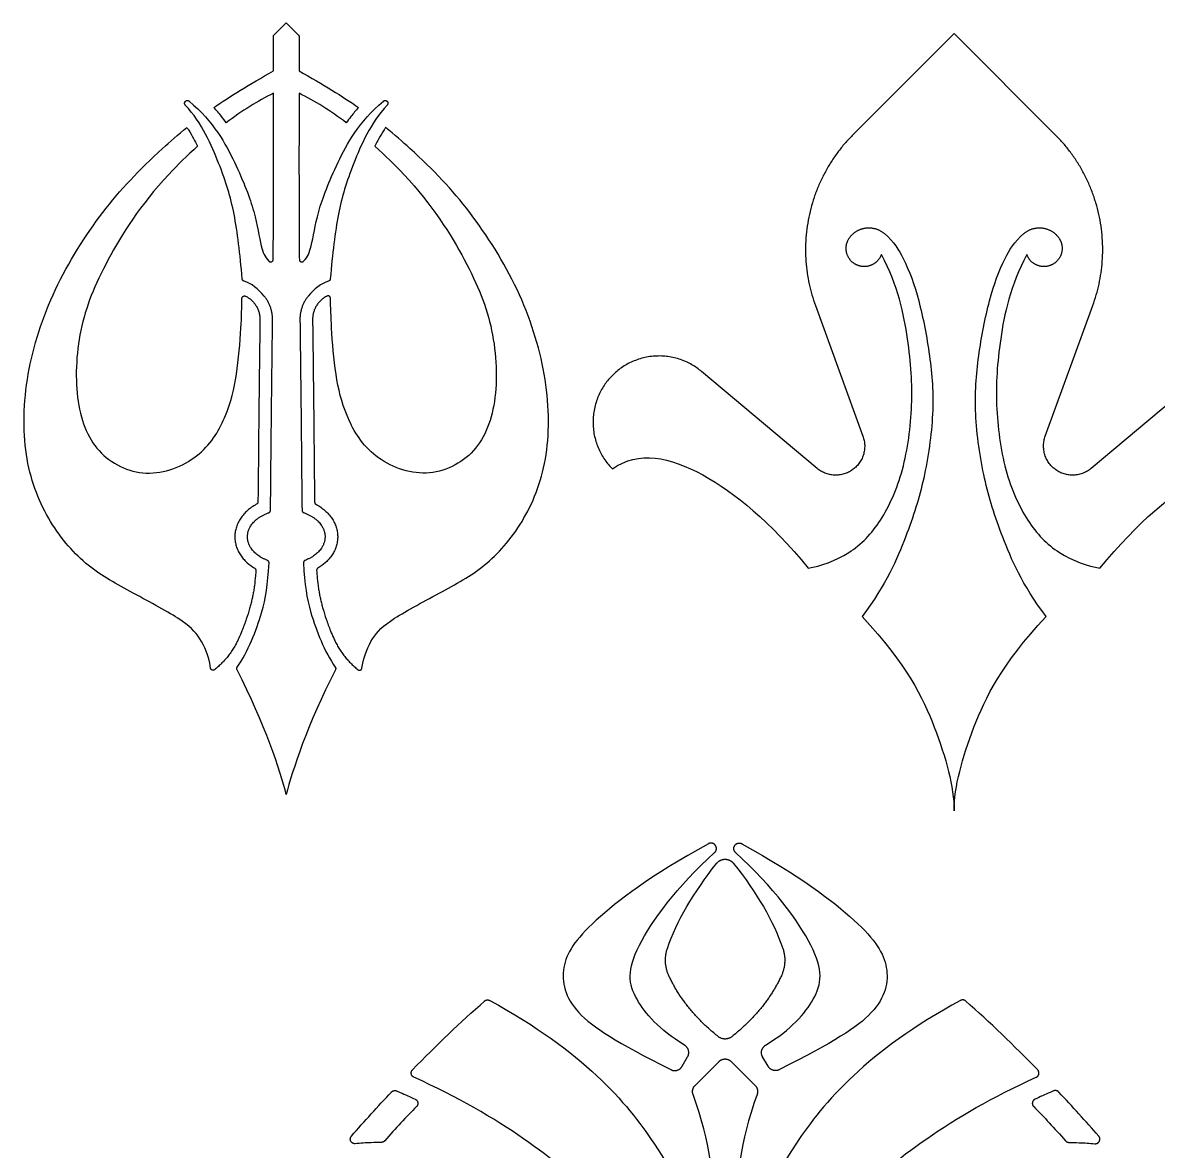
# Model space of a CAD drawing. Header units: millimetres. Extents: x -135 to 7155, y -215 to 2165.
# Drawn here: x -62.6 to 6.7, y -31.4 to 37.5 of the extents above; entities that cross this region are included whole.
import ezdxf

# ---------------------------------------------------------------- set-up
doc = ezdxf.new("R2010")
doc.units = ezdxf.units.MM
doc.header["$MEASUREMENT"] = 0
doc.layers.add('Default', color=18, linetype='Continuous')

msp = doc.modelspace()

# ---------------------------------------------------------------- linework, layer by layer
at = {"layer": 'Default', "color": 5}
for p, q in [((-47.25, 36.794), (-46.514, 37.53)), ((-46.514, 37.53), (-45.777, 36.794)), ((-5.73, 36.873), (-11.889, 30.714)), ((0.429, 30.714), (-5.73, 36.873)), ((-47.295, 36.581), (-47.295, 36.686)), ((-45.733, 36.686), (-45.733, 36.581)), ((-14.204, 20.271), (-11.298, 12.286)), ((-0.162, 12.286), (2.744, 20.271)), ((-14.099, 10.324), (-21.152, 16.242)), ((9.692, 16.242), (2.639, 10.324)), ((-22.339, -26.172), (-22.007, -25.597)), ((-17.092, -26.172), (-17.423, -25.597)), ((-21.548, -27.34), (-20.087, -25.879)), ((-19.343, -25.879), (-17.882, -27.34)), ((-39.773, -27.675), (-39.557, -27.769)), ((0.343, -27.675), (0.127, -27.769))]:
    msp.add_line(p, q, dxfattribs=at)
for points, weights in [([(-47.295, 36.686), (-47.295, 36.749), (-47.25, 36.794)], [1, 0.923874322638, 1]), ([(-45.777, 36.794), (-45.733, 36.749), (-45.733, 36.686)], [1, 0.923874322638, 1]), ([(-11.889, 30.714), (-16.373, 26.23), (-14.204, 20.271)], [1, 0.843390749899, 1]), ([(2.744, 20.271), (4.913, 26.23), (0.429, 30.714)], [1, 0.843390749899, 1]), ([(-49.094, 21.756), (-49.194, 21.786), (-49.203, 21.89)], [1, 0.824833082238, 1]), ([(-43.824, 21.89), (-43.833, 21.786), (-43.933, 21.756)], [1, 0.824833082238, 1]), ([(-48.997, 20.839), (-48.11, 20.397), (-48.122, 19.406)], [1, 0.847203815714, 1]), ([(-47.35, 19.397), (-47.34, 20.215), (-47.862, 20.845)], [1, 0.938806398254, 1]), ([(-45.166, 20.845), (-45.687, 20.215), (-45.678, 19.397)], [1, 0.938806398254, 1]), ([(-44.03, 20.839), (-44.917, 20.397), (-44.906, 19.406)], [1, 0.847203815714, 1]), ([(-48.244, 8.268), (-48.246, 8.178), (-48.325, 8.136)], [1, 0.861438497473, 1]), ([(-47.581, 7.621), (-47.481, 7.656), (-47.479, 7.763)], [1, 0.820186707891, 1]), ([(-45.548, 7.763), (-45.547, 7.656), (-45.446, 7.621)], [1, 0.820186707891, 1]), ([(-44.783, 8.268), (-44.782, 8.178), (-44.703, 8.136)], [1, 0.861438497473, 1]), ([(-48.442, 4.232), (-48.361, 4.184), (-48.368, 4.09)], [1, 0.850692913397, 1]), ([(-47.566, 4.561), (-47.56, 4.671), (-47.663, 4.71)], [1, 0.809923890746, 1]), ([(-45.364, 4.71), (-45.467, 4.671), (-45.462, 4.561)], [1, 0.809923890746, 1]), ([(-44.585, 4.232), (-44.666, 4.184), (-44.66, 4.09)], [1, 0.850692913397, 1]), ([(-49.411, -0.044), (-49.921, -1.179), (-50.887, -1.963)], [1, 0.972914866862, 1]), ([(-43.617, -0.044), (-43.107, -1.179), (-42.141, -1.963)], [1, 0.972914866862, 1]), ([(-49.517, -1.962), (-49.559, -1.881), (-49.506, -1.806)], [1, 0.857099860509, 1]), ([(-43.521, -1.806), (-43.469, -1.881), (-43.51, -1.962)], [1, 0.857099860509, 1]), ([(-23.15, -20.642), (-23.525, -19.829), (-23.24, -18.98)], [1, 0.929433379012, 1]), ([(-16.19, -18.98), (-15.905, -19.829), (-16.28, -20.642)], [1, 0.929433379012, 1]), ([(-34.406, -22.188), (-34.258, -22.06), (-34.087, -22.153)], [1, 0.820472718729, 1]), ([(-5.025, -22.188), (-5.172, -22.06), (-5.343, -22.153)], [1, 0.820472718729, 1]), ([(-22.007, -25.597), (-21.751, -25.155), (-22.187, -24.886)], [1, 0.717074103745, 1]), ([(-19.293, -24.358), (-19.715, -24.697), (-20.137, -24.358)], [1, 0.779816208559, 1]), ([(-17.423, -25.597), (-17.679, -25.155), (-17.244, -24.886)], [1, 0.717074103745, 1]), ([(-23.034, -26.377), (-22.589, -26.605), (-22.339, -26.172)], [1, 0.725093789619, 1]), ([(-20.087, -25.879), (-19.715, -25.507), (-19.343, -25.879)], [1, 0.707106781186, 1]), ([(-16.397, -26.377), (-16.842, -26.605), (-17.092, -26.172)], [1, 0.725093789619, 1]), ([(-40.09, -27.741), (-39.954, -27.596), (-39.773, -27.675)], [1, 0.817182704457, 1]), ([(-21.671, -27.891), (-21.785, -27.576), (-21.548, -27.34)], [1, 0.843690128193, 1]), ([(-17.882, -27.34), (-17.645, -27.576), (-17.76, -27.891)], [1, 0.843690128193, 1]), ([(0.659, -27.741), (0.524, -27.596), (0.343, -27.675)], [1, 0.817182704457, 1]), ([(-40.498, -30.718), (-40.58, -30.812), (-40.704, -30.814)], [1, 0.914250265355, 1]), ([(1.068, -30.718), (1.149, -30.812), (1.274, -30.814)], [1, 0.914250265355, 1])]:
    msp.add_rational_spline(points, weights, degree=2, dxfattribs=at)
for points, degree in [([(-47.294, 34.585), (-47.294, 35.21), (-47.295, 35.874), (-47.295, 36.581)], 3), ([(-45.733, 36.581), (-45.733, 35.874), (-45.733, 35.21), (-45.733, 34.585)], 3), ([(-50.929, 32.356), (-49.954, 33.03), (-48.777, 33.764), (-47.294, 34.585)], 3), ([(-45.733, 34.585), (-44.251, 33.764), (-43.073, 33.03), (-42.098, 32.356)], 3), ([(-47.294, 33.224), (-48.253, 32.758), (-49.234, 32.134), (-50.179, 31.427)], 3), ([(-42.849, 31.427), (-43.794, 32.134), (-44.774, 32.758), (-45.734, 33.224)], 3), ([(-14.638, 4.243), (-13.908, 4.343), (-11.994, 5.041), (-10.161, 6.974), (-8.742, 10.079), (-8.197, 14.251), (-8.435, 17.996), (-9.148, 21.457), (-10.171, 23.38)], 3), ([(-1.289, 23.38), (-2.312, 21.457), (-3.025, 17.996), (-3.263, 14.251), (-2.718, 10.079), (-1.299, 6.974), (0.535, 5.041), (2.448, 4.343), (3.178, 4.243)], 3), ([(-47.862, 20.845), (-48.211, 21.266), (-48.652, 21.626), (-49.094, 21.756)], 3), ([(-43.933, 21.756), (-44.375, 21.626), (-44.817, 21.266), (-45.166, 20.845)], 3), ([(-11.348, 1.289), (-8.58, -1.709), (-6.729, -5.545), (-5.73, -9.113), (-5.73, -10.572)], 3), ([(-5.73, -10.572), (-5.73, -9.113), (-4.731, -5.545), (-2.88, -1.709), (-0.112, 1.289)], 3), ([(-46.514, -9.573), (-46.874, -8.139), (-47.825, -5.284), (-49.517, -1.962)], 3), ([(-43.51, -1.962), (-45.203, -5.284), (-46.154, -8.139), (-46.514, -9.573)], 3), ([(-23.24, -18.98), (-22.667, -17.272), (-21.662, -15.608), (-20.232, -13.786)], 3), ([(-19.198, -13.786), (-17.768, -15.608), (-16.764, -17.272), (-16.19, -18.98)], 3), ([(-20.137, -24.358), (-22.202, -22.701), (-23.15, -20.642)], 2), ([(-16.28, -20.642), (-17.229, -22.701), (-19.293, -24.358)], 2), ([(-38.803, -26.391), (-37.354, -24.899), (-35.877, -23.476), (-34.406, -22.188)], 3), ([(-0.627, -26.391), (-2.076, -24.899), (-3.553, -23.476), (-5.025, -22.188)], 3), ([(-42.532, -30.432), (-41.735, -29.527), (-40.919, -28.626), (-40.09, -27.741)], 3), ([(-39.557, -27.769), (-39.249, -27.903), (-38.943, -28.041), (-38.638, -28.182)], 3), ([(0.127, -27.769), (-0.181, -27.903), (-0.487, -28.041), (-0.792, -28.182)], 3), ([(3.102, -30.432), (2.305, -29.527), (1.488, -28.626), (0.659, -27.741)], 3), ([(-38.558, -28.635), (-39.181, -29.257), (-39.834, -29.959), (-40.498, -30.718)], 3), ([(-0.872, -28.635), (-0.249, -29.257), (0.404, -29.959), (1.068, -30.718)], 3)]:
    msp.add_open_spline(points, degree=degree, dxfattribs=at)
for points, weights, knots in [([(-52.677, 32.501), (-52.784, 32.617), (-52.675, 32.731), (-52.566, 32.846), (-52.446, 32.744)], [1, 0.728712864251, 1, 0.728712864251, 1], [5372.393451, 5372.393451, 5372.393451, 5373.641082, 5373.641082, 5374.888714, 5374.888714, 5374.888714]), ([(-40.582, 32.744), (-40.461, 32.846), (-40.352, 32.731), (-40.244, 32.617), (-40.351, 32.501)], [1, 0.728712864251, 1, 0.728712864251, 1], [5624.577832, 5624.577832, 5624.577832, 5625.825463, 5625.825463, 5627.073094, 5627.073094, 5627.073094]), ([(-12.124, 24.396), (-11.753, 24.921), (-11.116, 25), (-10.479, 25.08), (-9.991, 24.662)], [1, 0.914664585299, 1, 0.914664585299, 1], [9231.327406, 9231.327406, 9231.327406, 9236.602735, 9236.602735, 9241.878065, 9241.878065, 9241.878065]), ([(-1.469, 24.662), (-0.981, 25.08), (-0.344, 25), (0.293, 24.921), (0.664, 24.396)], [1, 0.914664585299, 1, 0.914664585299, 1], [9578.615841, 9578.615841, 9578.615841, 9583.891171, 9583.891171, 9589.166501, 9589.166501, 9589.166501]), ([(-10.171, 23.38), (-10.341, 22.905), (-10.811, 22.721), (-11.281, 22.537), (-11.729, 22.77), (-12.176, 23.003), (-12.295, 23.493), (-12.414, 23.984), (-12.124, 24.396)], [1, 0.910483004895, 1, 0.910483004895, 1, 0.910483004895, 1, 0.910483004895, 1], [9214.802851, 9214.802851, 9214.802851, 9218.93399, 9218.93399, 9223.065128, 9223.065128, 9227.196267, 9227.196267, 9231.327406, 9231.327406, 9231.327406]), ([(0.664, 24.396), (0.955, 23.984), (0.836, 23.493), (0.716, 23.003), (0.269, 22.77), (-0.179, 22.537), (-0.649, 22.721), (-1.119, 22.905), (-1.289, 23.38)], [1, 0.910483004895, 1, 0.910483004895, 1, 0.910483004895, 1, 0.910483004895, 1], [9589.166501, 9589.166501, 9589.166501, 9593.297639, 9593.297639, 9597.428778, 9597.428778, 9601.559917, 9601.559917, 9605.691055, 9605.691055, 9605.691055]), ([(-47.573, 22.972), (-47.501, 22.899), (-47.407, 22.938), (-47.313, 22.976), (-47.312, 23.077)], [1, 0.831915739443, 1, 0.831915739443, 1], [5430.022156, 5430.022156, 5430.022156, 5430.904524, 5430.904524, 5431.786892, 5431.786892, 5431.786892]), ([(-45.715, 23.077), (-45.715, 22.976), (-45.62, 22.938), (-45.526, 22.899), (-45.455, 22.972)], [1, 0.831915739444, 1, 0.831915739444, 1], [5567.679654, 5567.679654, 5567.679654, 5568.562021, 5568.562021, 5569.444389, 5569.444389, 5569.444389]), ([(-49.217, 20.704), (-49.216, 20.788), (-49.144, 20.832), (-49.072, 20.876), (-48.997, 20.839)], [1, 0.875131375784, 1, 0.875131375784, 1], [3839.886435, 3839.886435, 3839.886435, 3840.644069, 3840.644069, 3841.401702, 3841.401702, 3841.401702]), ([(-43.81, 20.704), (-43.811, 20.788), (-43.883, 20.832), (-43.955, 20.876), (-44.03, 20.839)], [1, 0.875131375783, 1, 0.875131375783, 1], [3839.886508, 3839.886508, 3839.886508, 3840.644142, 3840.644142, 3841.401775, 3841.401775, 3841.401775]), ([(-21.152, 16.242), (-24.111, 18.725), (-26.721, 15.877), (-29.33, 13.029), (-26.599, 10.297)], [1, 0.722363954511, 1, 0.722363954511, 1], [8996.722825, 8996.722825, 8996.722825, 9023.598504, 9023.598504, 9050.474182, 9050.474182, 9050.474182]), ([(-11.298, 12.286), (-10.833, 11.009), (-11.946, 10.23), (-13.059, 9.451), (-14.099, 10.324)], [1, 0.793352449236, 1, 0.793352449236, 1], [8936.36139, 8936.36139, 8936.36139, 8946.467757, 8946.467757, 8956.574124, 8956.574124, 8956.574124]), ([(2.639, 10.324), (1.599, 9.451), (0.486, 10.23), (-0.627, 11.009), (-0.162, 12.286)], [1, 0.793352449236, 1, 0.793352449236, 1], [9863.919783, 9863.919783, 9863.919783, 9874.026149, 9874.026149, 9884.132516, 9884.132516, 9884.132516]), ([(-47.663, 4.71), (-48.882, 5.181), (-48.882, 6.151), (-48.882, 7.164), (-47.581, 7.621)], [0.87034733541, 0.803960888368, 1, 0.796876673175, 0.875488007655], [5959.295271, 5959.295271, 5959.295271, 5960.346636, 5960.346636, 5961.435994, 5961.435994, 5961.435994]), ([(-45.446, 7.621), (-44.145, 7.164), (-44.145, 6.151), (-44.145, 5.181), (-45.364, 4.71)], [0.875488007655, 0.796876673175, 1, 0.803960935107, 0.870347303755], [5733.919778, 5733.919778, 5733.919778, 5735.009136, 5735.009136, 5736.0605, 5736.0605, 5736.0605]), ([(-50.887, -1.963), (-50.955, -2.019), (-51.038, -1.987), (-51.12, -1.954), (-51.133, -1.867)], [1, 0.86458932904, 1, 0.86458932904, 1], [3411.925472, 3411.925472, 3411.925472, 3412.715168, 3412.715168, 3413.504864, 3413.504864, 3413.504864]), ([(-42.141, -1.963), (-42.072, -2.019), (-41.989, -1.987), (-41.907, -1.954), (-41.894, -1.867)], [1, 0.86458932904, 1, 0.86458932904, 1], [3411.925535, 3411.925535, 3411.925535, 3412.715231, 3412.715231, 3413.504926, 3413.504926, 3413.504926]), ([(-20.355, -13.126), (-20.135, -12.927), (-20.308, -12.686), (-20.48, -12.445), (-20.739, -12.588)], [1, 0.746960720602, 1, 0.746960720602, 1], [711.319408, 711.319408, 711.319408, 712.69939, 712.69939, 714.079372, 714.079372, 714.079372]), ([(-19.075, -13.126), (-19.295, -12.927), (-19.122, -12.686), (-18.95, -12.445), (-18.691, -12.588)], [1, 0.746960720603, 1, 0.746960720603, 1], [711.319408, 711.319408, 711.319408, 712.69939, 712.69939, 714.079372, 714.079372, 714.079372]), ([(-20.232, -13.786), (-20.035, -13.534), (-19.715, -13.534), (-19.396, -13.534), (-19.198, -13.786)], [1, 0.899244901751, 1, 0.899244901751, 1], [290.276855, 290.276855, 290.276855, 291.972819, 291.972819, 293.668784, 293.668784, 293.668784]), ([(-38.716, -26.843), (-38.849, -26.783), (-38.877, -26.64), (-38.905, -26.496), (-38.803, -26.391)], [1, 0.886745892081, 1, 0.886745892081, 1], [984.930523, 984.930523, 984.930523, 985.699385, 985.699385, 986.468248, 986.468248, 986.468248]), ([(-0.714, -26.843), (-0.581, -26.783), (-0.553, -26.64), (-0.525, -26.496), (-0.627, -26.391)], [1, 0.886745892081, 1, 0.886745892081, 1], [984.930523, 984.930523, 984.930523, 985.699385, 985.699385, 986.468248, 986.468248, 986.468248]), ([(-38.638, -28.182), (-38.506, -28.243), (-38.48, -28.387), (-38.455, -28.532), (-38.558, -28.635)], [1, 0.886637435323, 1, 0.886637435323, 1], [-1543.979784, -1543.979784, -1543.979784, -1543.210547, -1543.210547, -1542.441309, -1542.441309, -1542.441309]), ([(-0.792, -28.182), (-0.925, -28.243), (-0.95, -28.387), (-0.976, -28.532), (-0.872, -28.635)], [1, 0.886637435323, 1, 0.886637435323, 1], [-1543.979784, -1543.979784, -1543.979784, -1543.210547, -1543.210547, -1542.441309, -1542.441309, -1542.441309]), ([(-42.298, -30.897), (-42.487, -30.913), (-42.572, -30.744), (-42.658, -30.574), (-42.532, -30.432)], [1, 0.828366744514, 1, 0.828366744514, 1], [-1528.240929, -1528.240929, -1528.240929, -1527.289553, -1527.289553, -1526.338176, -1526.338176, -1526.338176]), ([(2.868, -30.897), (3.057, -30.913), (3.142, -30.744), (3.228, -30.574), (3.102, -30.432)], [1, 0.828366744514, 1, 0.828366744514, 1], [-1528.240929, -1528.240929, -1528.240929, -1527.289553, -1527.289553, -1526.338176, -1526.338176, -1526.338176])]:
    msp.add_rational_spline(points, weights, degree=2, knots=knots, dxfattribs=at)
for points, knots in [([(-52.446, 32.744), (-50.934, 31.473), (-49.443, 28.696), (-48.367, 25.882), (-48.085, 23.871), (-47.833, 23.234), (-47.573, 22.972)], [5374.888714, 5374.888714, 5374.888714, 5374.888714, 5388.690194, 5403.554218, 5418.418242, 5430.022156, 5430.022156, 5430.022156, 5430.022156]), ([(-47.312, 23.077), (-47.309, 23.389), (-47.288, 26.321), (-47.292, 28.951), (-47.294, 33.224)], [5431.786892, 5431.786892, 5431.786892, 5431.786892, 5435.427893, 5466.336113, 5466.336113, 5466.336113, 5466.336113]), ([(-45.734, 33.224), (-45.736, 28.951), (-45.74, 26.321), (-45.718, 23.389), (-45.715, 23.077)], [5533.130432, 5533.130432, 5533.130432, 5533.130432, 5564.038653, 5567.679654, 5567.679654, 5567.679654, 5567.679654]), ([(-45.455, 22.972), (-45.195, 23.234), (-44.943, 23.871), (-44.66, 25.882), (-43.584, 28.696), (-42.093, 31.473), (-40.582, 32.744)], [5569.444389, 5569.444389, 5569.444389, 5569.444389, 5581.048304, 5595.912328, 5610.776351, 5624.577832, 5624.577832, 5624.577832, 5624.577832]), ([(-49.203, 21.89), (-49.331, 23.43), (-49.659, 26.12), (-50.413, 28.537), (-51.658, 31.402), (-52.677, 32.501)], [5329.721119, 5329.721119, 5329.721119, 5329.721119, 5344.185887, 5358.987827, 5372.393451, 5372.393451, 5372.393451, 5372.393451]), ([(-50.179, 31.427), (-50.27, 31.555), (-50.509, 31.873), (-50.767, 32.177), (-50.929, 32.356)], [5474.657036, 5474.657036, 5474.657036, 5474.657036, 5476.969344, 5480.540564, 5480.540564, 5480.540564, 5480.540564]), ([(-40.351, 32.501), (-41.37, 31.402), (-42.614, 28.537), (-43.369, 26.12), (-43.697, 23.43), (-43.824, 21.89)], [5627.073094, 5627.073094, 5627.073094, 5627.073094, 5640.478719, 5655.280659, 5669.745427, 5669.745427, 5669.745427, 5669.745427]), ([(-42.098, 32.356), (-42.261, 32.177), (-42.518, 31.873), (-42.757, 31.555), (-42.849, 31.427)], [5518.925992, 5518.925992, 5518.925992, 5518.925992, 5522.497212, 5524.809516, 5524.809516, 5524.809516, 5524.809516]), ([(-51.133, -1.867), (-51.254, -1.051), (-51.811, 0.095), (-52.701, 1.022), (-56.192, 2.884), (-58.8, 4.312), (-61.186, 7.125), (-62.645, 10.979), (-62.533, 16.028), (-60.835, 21.322), (-57.762, 26.153), (-55.179, 28.9), (-53.133, 30.687), (-52.578, 31.131)], [3413.504864, 3413.504864, 3413.504864, 3413.504864, 3433.151108, 3454.819155, 3476.487203, 3498.15525, 3519.823298, 3541.491345, 3563.159393, 3584.82744, 3606.495487, 3628.163535, 3634.846034, 3634.846034, 3634.846034, 3634.846034]), ([(-52.578, 31.131), (-52.548, 31.085), (-52.405, 30.869), (-52.183, 30.492), (-52.007, 30.153), (-51.929, 29.993)], [3634.846034, 3634.846034, 3634.846034, 3634.846034, 3635.654912, 3638.675772, 3641.305772, 3641.305772, 3641.305772, 3641.305772]), ([(-41.894, -1.867), (-41.773, -1.051), (-41.217, 0.095), (-40.327, 1.022), (-36.835, 2.884), (-34.228, 4.312), (-31.841, 7.125), (-30.383, 10.979), (-30.495, 16.028), (-32.193, 21.322), (-35.266, 26.153), (-37.848, 28.9), (-39.894, 30.687), (-40.449, 31.131)], [3413.504926, 3413.504926, 3413.504926, 3413.504926, 3433.151171, 3454.819218, 3476.487265, 3498.155313, 3519.82336, 3541.491408, 3563.159455, 3584.827503, 3606.49555, 3628.163598, 3634.8461, 3634.8461, 3634.8461, 3634.8461]), ([(-40.449, 31.131), (-40.48, 31.085), (-40.622, 30.869), (-40.845, 30.492), (-41.021, 30.153), (-41.099, 29.993)], [3634.8461, 3634.8461, 3634.8461, 3634.8461, 3635.654978, 3638.675839, 3641.305836, 3641.305836, 3641.305836, 3641.305836]), ([(-51.929, 29.993), (-52.562, 29.427), (-55.101, 26.935), (-57.673, 22.844), (-59.295, 18.869), (-59.481, 14.164), (-58.115, 10.96), (-54.879, 9.562), (-51.514, 11.034), (-50.082, 13.595), (-49.501, 15.949), (-49.266, 18.839), (-49.224, 20.183), (-49.217, 20.704)], [3641.305772, 3641.305772, 3641.305772, 3641.305772, 3647.320512, 3666.96443, 3686.608348, 3706.252266, 3725.896184, 3745.540102, 3765.18402, 3784.827938, 3804.471856, 3824.115774, 3839.886435, 3839.886435, 3839.886435, 3839.886435]), ([(-41.099, 29.993), (-40.466, 29.427), (-37.926, 26.935), (-35.355, 22.844), (-33.732, 18.869), (-33.546, 14.164), (-34.913, 10.96), (-38.149, 9.562), (-41.513, 11.034), (-42.946, 13.595), (-43.527, 15.949), (-43.761, 18.839), (-43.804, 20.183), (-43.81, 20.704)], [3641.305836, 3641.305836, 3641.305836, 3641.305836, 3647.320585, 3666.964503, 3686.608421, 3706.252339, 3725.896257, 3745.540175, 3765.184093, 3784.828011, 3804.471929, 3824.115847, 3839.886508, 3839.886508, 3839.886508, 3839.886508]), ([(-9.991, 24.662), (-9.396, 24.153), (-8.654, 22.919), (-7.859, 20.729), (-7.16, 17.169), (-6.903, 13.787), (-7.522, 9.553), (-8.543, 6.374), (-9.873, 3.24), (-11.348, 1.289)], [9241.878065, 9241.878065, 9241.878065, 9241.878065, 9252.848579, 9269.266274, 9285.683968, 9302.101662, 9318.519356, 9334.93705, 9351.354745, 9351.354745, 9351.354745, 9351.354745]), ([(-0.112, 1.289), (-1.587, 3.24), (-2.917, 6.374), (-3.938, 9.553), (-4.557, 13.787), (-4.3, 17.169), (-3.601, 20.729), (-2.806, 22.919), (-2.064, 24.153), (-1.469, 24.662)], [9469.139162, 9469.139162, 9469.139162, 9469.139162, 9485.556856, 9501.97455, 9518.392244, 9534.809938, 9551.227633, 9567.645327, 9578.615841, 9578.615841, 9578.615841, 9578.615841]), ([(-48.122, 19.406), (-48.138, 18.01), (-48.16, 16.272), (-48.183, 14.281), (-48.193, 13.276), (-48.206, 11.873), (-48.222, 10.152), (-48.237, 8.84), (-48.244, 8.268)], [3850.118322, 3850.118322, 3850.118322, 3850.118322, 3870.745718, 3875.810239, 3879.538172, 3885.599888, 3896.530102, 3904.981803, 3904.981803, 3904.981803, 3904.981803]), ([(-47.479, 7.763), (-47.453, 9.503), (-47.426, 13.312), (-47.372, 17.533), (-47.35, 19.397)], [5962.349583, 5962.349583, 5962.349583, 5962.349583, 5988.195043, 6009.077456, 6009.077456, 6009.077456, 6009.077456]), ([(-45.678, 19.397), (-45.656, 17.533), (-45.601, 13.312), (-45.574, 9.503), (-45.548, 7.763)], [5686.278315, 5686.278315, 5686.278315, 5686.278315, 5707.160729, 5733.006189, 5733.006189, 5733.006189, 5733.006189]), ([(-44.906, 19.406), (-44.889, 18.01), (-44.867, 16.272), (-44.845, 14.281), (-44.834, 13.276), (-44.821, 11.873), (-44.805, 10.152), (-44.791, 8.84), (-44.783, 8.268)], [3850.118395, 3850.118395, 3850.118395, 3850.118395, 3870.745791, 3875.810312, 3879.538245, 3885.599961, 3896.530175, 3904.981876, 3904.981876, 3904.981876, 3904.981876]), ([(-26.599, 10.297), (-24.986, 11.435), (-21.268, 10.645), (-16.974, 7.072), (-14.638, 4.243)], [9050.474182, 9050.474182, 9050.474182, 9050.474182, 9083.776074, 9116.383754, 9116.383754, 9116.383754, 9116.383754]), ([(3.178, 4.243), (5.514, 7.072), (9.808, 10.645), (13.526, 11.435), (15.139, 10.297)], [9704.110152, 9704.110152, 9704.110152, 9704.110152, 9736.717832, 9770.019724, 9770.019724, 9770.019724, 9770.019724]), ([(-48.325, 8.136), (-48.383, 8.104), (-48.531, 8.019), (-48.76, 7.861), (-48.998, 7.653), (-49.208, 7.418), (-49.382, 7.162), (-49.516, 6.89), (-49.607, 6.609), (-49.653, 6.326), (-49.658, 6.048), (-49.624, 5.772), (-49.549, 5.499), (-49.433, 5.233), (-49.305, 5.023), (-49.157, 4.826), (-48.938, 4.585), (-48.682, 4.38), (-48.487, 4.258), (-48.442, 4.232)], [3353.866053, 3353.866053, 3353.866053, 3353.866053, 3354.845562, 3356.392898, 3357.964639, 3359.514057, 3361.03682, 3362.528408, 3363.983029, 3365.393563, 3366.742493, 3368.091528, 3369.483593, 3370.912037, 3372.371236, 3373.110985, 3374.550063, 3377.173764, 3377.943087, 3377.943087, 3377.943087, 3377.943087]), ([(-44.703, 8.136), (-44.644, 8.104), (-44.496, 8.019), (-44.268, 7.861), (-44.029, 7.653), (-43.819, 7.418), (-43.645, 7.162), (-43.511, 6.89), (-43.421, 6.609), (-43.374, 6.326), (-43.369, 6.048), (-43.404, 5.772), (-43.479, 5.499), (-43.594, 5.233), (-43.722, 5.023), (-43.87, 4.826), (-44.089, 4.585), (-44.346, 4.38), (-44.541, 4.258), (-44.585, 4.232)], [3353.866115, 3353.866115, 3353.866115, 3353.866115, 3354.845624, 3356.392961, 3357.964702, 3359.514119, 3361.036882, 3362.52847, 3363.983092, 3365.393625, 3366.742556, 3368.09159, 3369.483656, 3370.9121, 3372.371298, 3373.111048, 3374.550125, 3377.173826, 3377.943149, 3377.943149, 3377.943149, 3377.943149]), ([(-49.506, -1.806), (-48.857, -0.878), (-47.898, 1.525), (-47.635, 3.209), (-47.566, 4.561)], [5889.079535, 5889.079535, 5889.079535, 5889.079535, 5926.561176, 5958.35511, 5958.35511, 5958.35511, 5958.35511]), ([(-45.462, 4.561), (-45.392, 3.209), (-45.129, 1.525), (-44.171, -0.878), (-43.521, -1.806)], [5737.000661, 5737.000661, 5737.000661, 5737.000661, 5768.794596, 5806.276236, 5806.276236, 5806.276236, 5806.276236]), ([(-48.368, 4.09), (-48.375, 3.983), (-48.399, 3.673), (-48.443, 3.265), (-48.501, 2.872), (-48.552, 2.591), (-48.61, 2.317), (-48.677, 2.042), (-48.786, 1.644), (-48.958, 1.095), (-49.18, 0.491), (-49.344, 0.105), (-49.411, -0.044)], [3378.773328, 3378.773328, 3378.773328, 3378.773328, 3380.355698, 3383.374482, 3384.831466, 3386.225695, 3387.593655, 3388.971992, 3390.395798, 3393.692616, 3397.481228, 3399.893767, 3399.893767, 3399.893767, 3399.893767]), ([(-44.66, 4.09), (-44.652, 3.983), (-44.628, 3.673), (-44.585, 3.265), (-44.526, 2.872), (-44.476, 2.591), (-44.418, 2.317), (-44.351, 2.042), (-44.242, 1.644), (-44.07, 1.095), (-43.847, 0.491), (-43.683, 0.105), (-43.617, -0.044)], [3378.773391, 3378.773391, 3378.773391, 3378.773391, 3380.35576, 3383.374545, 3384.831528, 3386.225757, 3387.593718, 3388.972055, 3390.395861, 3393.692678, 3397.48129, 3399.893829, 3399.893829, 3399.893829, 3399.893829]), ([(-20.739, -12.588), (-24.278, -14.544), (-28.424, -17.689), (-29.906, -20.068), (-29.326, -22.868), (-26.345, -24.687), (-23.034, -26.377)], [714.079372, 714.079372, 714.079372, 714.079372, 729.96517, 746.506567, 763.047963, 778.925492, 778.925492, 778.925492, 778.925492]), ([(-22.187, -24.886), (-23.751, -23.923), (-25.534, -21.894), (-25.82, -19.524), (-22.673, -15.231), (-20.355, -13.126)], [785.409612, 785.409612, 785.409612, 785.409612, 799.753261, 815.388134, 830.332636, 830.332636, 830.332636, 830.332636]), ([(-17.244, -24.886), (-15.679, -23.923), (-13.896, -21.894), (-13.61, -19.524), (-16.757, -15.231), (-19.075, -13.126)], [785.409612, 785.409612, 785.409612, 785.409612, 799.753259, 815.388133, 830.332636, 830.332636, 830.332636, 830.332636]), ([(-18.691, -12.588), (-15.153, -14.544), (-11.006, -17.689), (-9.524, -20.068), (-10.104, -22.868), (-13.085, -24.687), (-16.397, -26.377)], [714.079372, 714.079372, 714.079372, 714.079372, 729.965171, 746.506569, 763.047966, 778.925492, 778.925492, 778.925492, 778.925492]), ([(-34.087, -22.153), (-28.373, -25.262), (-23.047, -31.533), (-21.213, -36.709), (-21.015, -41.026), (-21.076, -42.891)], [838.704547, 838.704547, 838.704547, 838.704547, 865.494253, 892.550994, 913.660362, 913.660362, 913.660362, 913.660362]), ([(-5.343, -22.153), (-11.057, -25.262), (-16.383, -31.533), (-18.217, -36.709), (-18.415, -41.026), (-18.354, -42.891)], [838.704547, 838.704547, 838.704547, 838.704547, 865.494253, 892.550994, 913.660362, 913.660362, 913.660362, 913.660362]), ([(-22.062, -42.985), (-22.348, -41.717), (-23.615, -38.364), (-26.343, -34.938), (-33.382, -29.221), (-38.716, -26.843)], [917.766582, 917.766582, 917.766582, 917.766582, 936.662677, 961.068364, 984.930523, 984.930523, 984.930523, 984.930523]), ([(-17.369, -42.985), (-17.082, -41.717), (-15.815, -38.364), (-13.088, -34.938), (-6.049, -29.221), (-0.714, -26.843)], [917.766582, 917.766582, 917.766582, 917.766582, 936.662677, 961.068364, 984.930523, 984.930523, 984.930523, 984.930523]), ([(-20.754, -51.285), (-20.519, -50.433), (-20.279, -48.454), (-20.31, -45.285), (-20.31, -34.877), (-20.568, -30.93), (-21.671, -27.891)], [1033.040824, 1033.040824, 1033.040824, 1033.040824, 1046.971015, 1064.558899, 1082.146782, 1099.157455, 1099.157455, 1099.157455, 1099.157455]), ([(-17.76, -27.891), (-18.862, -30.93), (-19.12, -34.877), (-19.12, -45.285), (-19.151, -48.454), (-18.911, -50.433), (-18.676, -51.285)], [958.37506, 958.37506, 958.37506, 958.37506, 975.385733, 992.973617, 1010.5615, 1024.491691, 1024.491691, 1024.491691, 1024.491691]), ([(-40.704, -30.814), (-40.914, -30.818), (-41.446, -30.835), (-41.977, -30.87), (-42.298, -30.897)], [-1532.792829, -1532.792829, -1532.792829, -1532.792829, -1530.999575, -1528.240929, -1528.240929, -1528.240929, -1528.240929]), ([(1.274, -30.814), (1.483, -30.818), (2.015, -30.835), (2.546, -30.87), (2.868, -30.897)], [-1532.792829, -1532.792829, -1532.792829, -1532.792829, -1530.999575, -1528.240929, -1528.240929, -1528.240929, -1528.240929])]:
    msp.add_open_spline(points, degree=3, knots=knots, dxfattribs=at)

doc.saveas('drawing.dxf')
